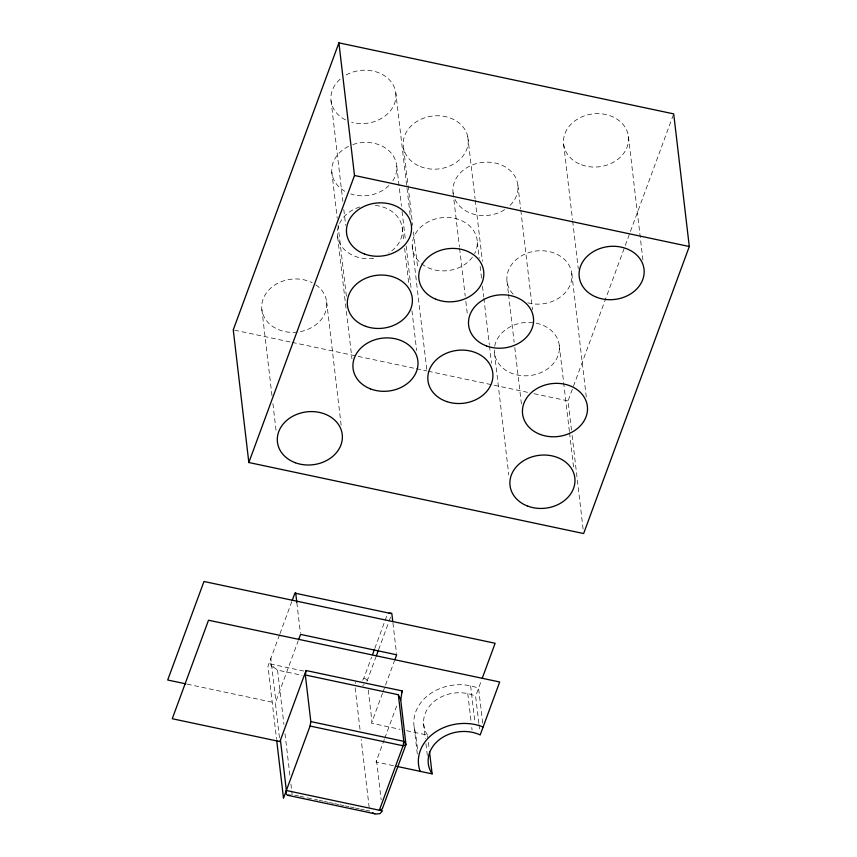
<?xml version="1.0" encoding="UTF-8"?>
<svg xmlns="http://www.w3.org/2000/svg" width="857" height="857" viewBox="0 0 857 857"><rect width="100%" height="100%" fill="white"/><g stroke="black" fill="none" stroke-linecap="round" stroke-linejoin="round"><path stroke-width="0.64" stroke-dasharray="4.29 3.21" d="M279.511 634.941L267.984 666.253L276.511 738.852M279.971 633.698L291.83 601.475M279.457 737.706L275.365 702.858L298.279 640.608M362.532 680.201A6.524 5.324 -6.7 0 0 363.839 678.219L371.595 657.148M374.788 648.47L387.107 615.005M366.935 681.315A9.781 7.981 -6.7 0 0 367.171 680.747L375.859 657.158M378.601 649.713L388.65 622.396M389.11 621.154L390.931 616.194M382.511 693.27L371.477 723.244L400.005 729.296M382.961 692.028L394.391 660.993M384.311 739.441L376.019 761.969L394.177 765.826M384.772 738.209L397.573 703.447M571.48 430.096L568.052 400.915L673.709 113.885M478.827 723.319L475.646 696.205L481.334 680.747M291.562 794.857L292.173 794.621L291.701 790.647M234.561 330.159L290.802 342.093M292.108 342.372L415.034 368.446M416.352 368.724L426.807 370.942M428.114 371.22L527.516 392.313M534.05 393.695L568.052 400.915M303.774 671.052L271.315 664.164A9.791 7.992 -6.7 0 1 270.844 658.487L275.89 701.433M273.501 667.035L277.539 670.11L302.06 675.305M187.158 684.143L275.365 702.858M406.497 730.678L427.557 735.145L427.836 737.566M294.754 795.167L298.622 795.992M299.907 796.271L317.979 800.095M319.275 800.374L323.143 801.199M324.428 801.466L328.306 802.291M329.591 802.559L333.469 803.384M334.755 803.662L338.633 804.477M339.918 804.755L343.796 805.58M345.082 805.848L348.96 806.673M350.245 806.94L354.112 807.765M355.409 808.044L359.276 808.858M360.572 809.137L364.439 809.961M365.735 810.229L369.603 811.054L361.204 739.516M273.19 666.703L273.233 666.746A9.406 5.281 42.5 0 0 273.447 667.078M425.94 743.737L427.364 755.66M628.438 136.542L642.921 259.907M563.638 144.158L572.519 219.767M572.669 221.095L578.282 268.841M571.79 273.619L586.284 396.973M572.101 435.399L583.167 529.572M559.257 345.296L569.391 431.51M569.541 432.839L573.751 468.65M517.864 185.058L520.67 208.937M520.82 210.265L532.508 309.741M506.99 281.225L508.394 293.169M508.555 294.497L514.157 342.243M514.789 347.546L521.645 405.907M494.457 352.913L508.79 474.939M467.761 136.606L475.089 198.942M475.249 200.27L482.416 261.289M477.328 242.456L479.192 258.375M480.134 266.334L481.527 278.268M482.47 286.227L483.712 296.843M483.873 298.161L489.326 344.589M489.476 345.917L491.5 363.164M453.064 192.675L459.448 247.052M459.609 248.38L465.222 296.136M465.844 301.439L467.558 316.029M482.673 723.104L478.57 688.246A44.071 35.973 -6.7 0 0 430.064 693.891A44.071 35.973 -6.7 0 0 415.57 732.596L417.852 751.964M478.977 724.604L479.738 731.064M470.643 685.846L474.907 722.151M403.658 148.347L412.688 225.273M413.47 231.904L417.83 269.044M467.783 693.613L470.911 720.234M471.757 727.497L472.046 729.918M346.153 74.966A32.62 26.621 -6.7 0 1 395.827 93.102L410.471 217.785M412.238 245.895L427.043 371.906M396.77 166.344L401.451 206.141M402.072 211.443L405.5 240.624M406.122 245.938L411.103 288.38M402.137 227.126L403.851 241.717M404.633 248.348L408.993 285.488M411.949 310.695L416.631 350.481M428.404 742.398L428.982 747.24M414.177 727.261L417.359 754.364M392.935 622.985L396.523 653.462M331.027 100.708L342.875 201.513M343.807 209.472L345.682 225.391M331.777 171.882L337.23 218.299M338.012 224.93L346.421 296.565M337.626 236.811L351.959 358.837M326.656 301.846L341.14 425.201M368.264 690.024L372.002 721.83M376.544 760.555L381.161 799.838M355.13 687.86L360.111 730.25M296.833 602.6L300.411 633.077M261.856 309.463L271.98 395.677M272.912 403.636L276.34 432.817M277.539 670.11L283.924 724.411M285.006 733.688L289.987 776.078M290.919 784.026L291.551 789.329M423.604 723.554L425.361 738.691M427.557 735.145A34.28 27.981 -6.7 0 1 434.338 701.294A34.28 27.981 -6.7 0 1 475.646 696.205M272.408 667.1A6.835 3.599 42.9 0 1 270.362 663.939M363.839 678.219A3.267 1.746 20.2 0 1 367.171 680.747M364.193 684.593A9.781 7.981 -6.7 0 1 362.629 685.557M355.301 683.468A3.267 0.718 -78 0 1 355.623 682.311M513.118 294.187A32.62 26.621 -6.7 0 1 529.84 252.29A32.62 26.621 -6.7 0 1 571.919 277.1A32.62 26.621 -6.7 0 1 527.666 302.778M453.192 193.618A32.62 26.621 -6.7 0 1 494.992 162.98A32.62 26.621 -6.7 0 1 509.819 205.626M504.666 209.665A32.62 26.621 -6.7 0 1 454.842 199.092M395.827 93.102A32.62 26.621 -6.7 0 1 351.702 122.251M345.521 119.884A32.62 26.621 -6.7 0 1 340.679 78.705M494.693 346.249A32.62 26.621 -6.7 0 1 546.038 326.796A32.62 26.621 -6.7 0 1 541.442 372.399A32.62 26.621 -6.7 0 1 494.318 350.063M315.847 284.856A32.62 26.621 -6.7 0 1 306.003 330.084A32.62 26.621 -6.7 0 1 261.888 304.074A32.62 26.621 -6.7 0 1 312.162 282.681M472.453 257.143A32.62 26.621 -6.7 0 1 416.877 258.996A32.62 26.621 -6.7 0 1 442.683 217.624A32.62 26.621 -6.7 0 1 474.617 253.683M375.345 205.455A32.62 26.621 -6.7 0 1 401.612 224.802A32.62 26.621 -6.7 0 1 388.714 253.008M373.684 258.321A32.62 26.621 -6.7 0 1 337.915 238.214A32.62 26.621 -6.7 0 1 361.525 206.505M352.816 144.587A32.62 26.621 -6.7 0 1 388.81 150.628A32.62 26.621 -6.7 0 1 392.881 180.731M388.928 185.573A32.62 26.621 -6.7 0 1 350.834 193.939M344.846 191.272A32.62 26.621 -6.7 0 1 348.595 146.333M581.474 164.79A32.62 26.621 -6.7 0 0 628.524 137.495A32.62 26.621 -6.7 0 0 578.1 118.78A32.62 26.621 -6.7 0 0 581.474 164.79M420.326 166.59A32.62 26.621 -6.7 0 0 468.243 140.377A32.62 26.621 -6.7 0 0 418.559 120.462A32.62 26.621 -6.7 0 0 420.326 166.59"/><path stroke-width="1.29" d="M305.338 674.995L306.067 670.528L402.179 690.924L400.712 699.848L405.961 744.562L382.243 809.008L379.351 810.219L403.069 745.772L403.808 741.316L398.334 694.727L305.338 674.995L310.812 721.583L310.073 726.04L283.496 798.263L276.672 740.18M280.443 740.159L286.356 790.497L285.938 793.357L287.288 795.157L290.137 795.275M338.911 42.85L233.254 329.881L248.841 462.523L583.638 533.547L689.296 246.516L673.709 113.885L338.911 42.85L354.498 175.492L248.841 462.523M292.291 600.232L294.572 594.04A3.267 0.718 -78 0 1 295.74 593.323L391.853 613.708L392.785 621.657M298.739 639.365L300.571 634.394L396.673 654.791L394.852 659.751M306.067 670.528L279.918 741.584L172.257 718.734L208.519 620.222L499.685 681.99L480.188 734.931A34.28 27.981 -6.7 0 0 438.891 740.019A34.28 27.981 -6.7 0 0 432.11 773.871L396.78 766.372M372.506 654.662L374.338 649.713M376.309 655.916L378.141 650.956M401.537 692.649L402.179 690.924M482.255 678.251L495.132 643.264L203.977 581.496L167.704 680.008L185.862 683.865M389.078 613.183L391.553 613.205M286.356 790.497L382.458 810.883L380.026 813.604L375.987 814.032L288.295 795.414M354.498 175.492L689.296 246.516M310.812 721.583L403.808 741.316L405.961 744.562L403.069 745.772L310.073 726.04M374.745 813.743L372.474 812.843M398.334 694.727L400.712 699.848M429.55 752.082L432.11 773.871M295.74 593.323L296.833 602.6M420.123 771.321A44.071 35.973 -6.7 0 1 434.617 732.617A44.071 35.973 -6.7 0 1 483.123 726.972M597.061 297.422A32.62 26.621 -6.7 0 0 644.11 270.137A32.62 26.621 -6.7 0 0 593.687 251.422A32.62 26.621 -6.7 0 0 597.061 297.422M540.413 434.499A32.62 26.621 -6.7 0 0 587.463 407.204A32.62 26.621 -6.7 0 0 537.05 388.489A32.62 26.621 -6.7 0 0 540.413 434.499M486.487 345.939A32.62 26.621 -6.7 0 0 533.536 318.643A32.62 26.621 -6.7 0 0 483.112 299.929A32.62 26.621 -6.7 0 0 486.487 345.939M364.45 253.983A32.62 26.621 -6.7 0 0 411.499 226.687A32.62 26.621 -6.7 0 0 361.076 207.972A32.62 26.621 -6.7 0 0 364.45 253.983M527.88 506.176A32.62 26.621 -6.7 0 0 574.929 478.881A32.62 26.621 -6.7 0 0 524.505 460.166A32.62 26.621 -6.7 0 0 527.88 506.176M295.279 462.726A32.62 26.621 -6.7 0 0 342.329 435.431A32.62 26.621 -6.7 0 0 291.905 416.727A32.62 26.621 -6.7 0 0 295.279 462.726M446.647 401.547A32.62 26.621 -6.7 0 0 492.786 373.202A32.62 26.621 -6.7 0 0 441.666 355.698A32.62 26.621 -6.7 0 0 446.647 401.547M370.492 388.885A32.62 26.621 -6.7 0 0 417.98 362.125A32.62 26.621 -6.7 0 0 367.921 342.811A32.62 26.621 -6.7 0 0 370.492 388.885M365.714 326.335A32.62 26.621 -6.7 0 0 412.313 298.515A32.62 26.621 -6.7 0 0 361.536 280.41A32.62 26.621 -6.7 0 0 365.714 326.335M435.902 299.232A32.62 26.621 -6.7 0 0 483.819 273.019A32.62 26.621 -6.7 0 0 434.145 253.104A32.62 26.621 -6.7 0 0 435.902 299.232"/></g></svg>
